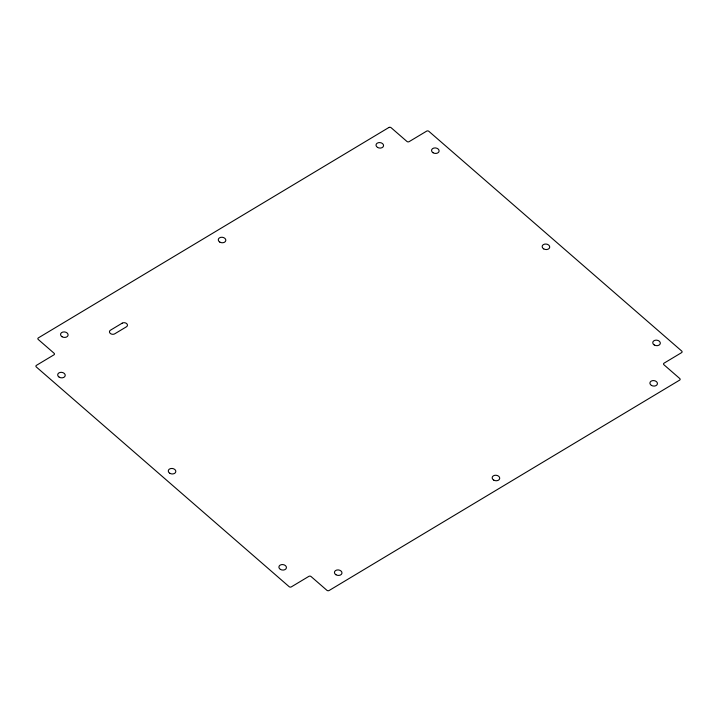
<?xml version="1.0" encoding="UTF-8"?>
<svg xmlns="http://www.w3.org/2000/svg" width="718" height="718" viewBox="0 0 718 718"><rect width="100%" height="100%" fill="white"/><g stroke="black" fill="none" stroke-linecap="round" stroke-linejoin="round"><path stroke-width="1.08" d="M388.887 127.49L38.377 337.873A1.58 1.149 7.1 0 0 38.26 339.488L54.056 353.22A1.58 1.149 7.1 0 1 53.949 354.836L36.421 365.354A1.58 1.149 7.1 0 0 36.304 366.97L289.121 586.66A1.58 1.149 7.1 0 0 291.337 586.875L308.866 576.357A1.58 1.149 7.1 0 1 311.091 576.563L326.887 590.295A1.58 1.149 7.1 0 0 329.113 590.51L679.623 380.127A1.58 1.149 7.1 0 0 679.74 378.512L663.944 364.78A1.58 1.149 7.1 0 1 664.051 363.164L681.579 352.646A1.58 1.149 7.1 0 0 681.696 351.03L428.879 131.34A1.58 1.149 7.1 0 0 426.663 131.125L409.134 141.643A1.58 1.149 7.1 0 1 406.909 141.437L391.113 127.705A1.58 1.149 7.1 0 0 388.887 127.49M122.168 323.172L110.536 330.154A3.159 2.289 7.1 0 0 110.276 333.403A3.159 2.289 7.1 0 0 114.745 333.816L126.377 326.834A3.159 2.289 7.1 0 0 126.637 323.585A3.159 2.289 7.1 0 0 122.168 323.172M59.181 377.156A3.787 2.746 7.1 0 0 65.203 375.649A3.787 2.746 7.1 0 0 59.98 372.462A3.787 2.746 7.1 0 0 59.181 377.156M169.78 473.27A3.787 2.746 7.1 0 0 175.802 471.762A3.787 2.746 7.1 0 0 170.588 468.576A3.787 2.746 7.1 0 0 169.78 473.27M280.388 569.383A3.787 2.746 7.1 0 0 286.41 567.875A3.787 2.746 7.1 0 0 281.196 564.689A3.787 2.746 7.1 0 0 280.388 569.383M335.934 574.741A3.787 2.746 7.1 0 0 341.956 573.224A3.787 2.746 7.1 0 0 336.742 570.047A3.787 2.746 7.1 0 0 335.934 574.741M493.67 480.064A3.787 2.746 7.1 0 0 499.692 478.556A3.787 2.746 7.1 0 0 494.469 475.37A3.787 2.746 7.1 0 0 493.67 480.064M651.397 385.395A3.787 2.746 7.1 0 0 657.419 383.879A3.787 2.746 7.1 0 0 652.204 380.702A3.787 2.746 7.1 0 0 651.397 385.395M62.053 336.742A3.787 2.746 7.1 0 0 68.075 335.234A3.787 2.746 7.1 0 0 62.852 332.048A3.787 2.746 7.1 0 0 62.053 336.742M219.78 242.074A3.787 2.746 7.1 0 0 225.802 240.557A3.787 2.746 7.1 0 0 220.588 237.38A3.787 2.746 7.1 0 0 219.78 242.074M377.515 147.396A3.787 2.746 7.1 0 0 383.538 145.889A3.787 2.746 7.1 0 0 378.314 142.702A3.787 2.746 7.1 0 0 377.515 147.396M433.062 152.754A3.787 2.746 7.1 0 0 439.084 151.238A3.787 2.746 7.1 0 0 433.86 148.052A3.787 2.746 7.1 0 0 433.062 152.754M543.67 248.868A3.787 2.746 7.1 0 0 549.692 247.351A3.787 2.746 7.1 0 0 544.468 244.165A3.787 2.746 7.1 0 0 543.67 248.868M654.269 344.981A3.787 2.746 7.1 0 0 660.291 343.464A3.787 2.746 7.1 0 0 655.076 340.278A3.787 2.746 7.1 0 0 654.269 344.981"/></g></svg>
